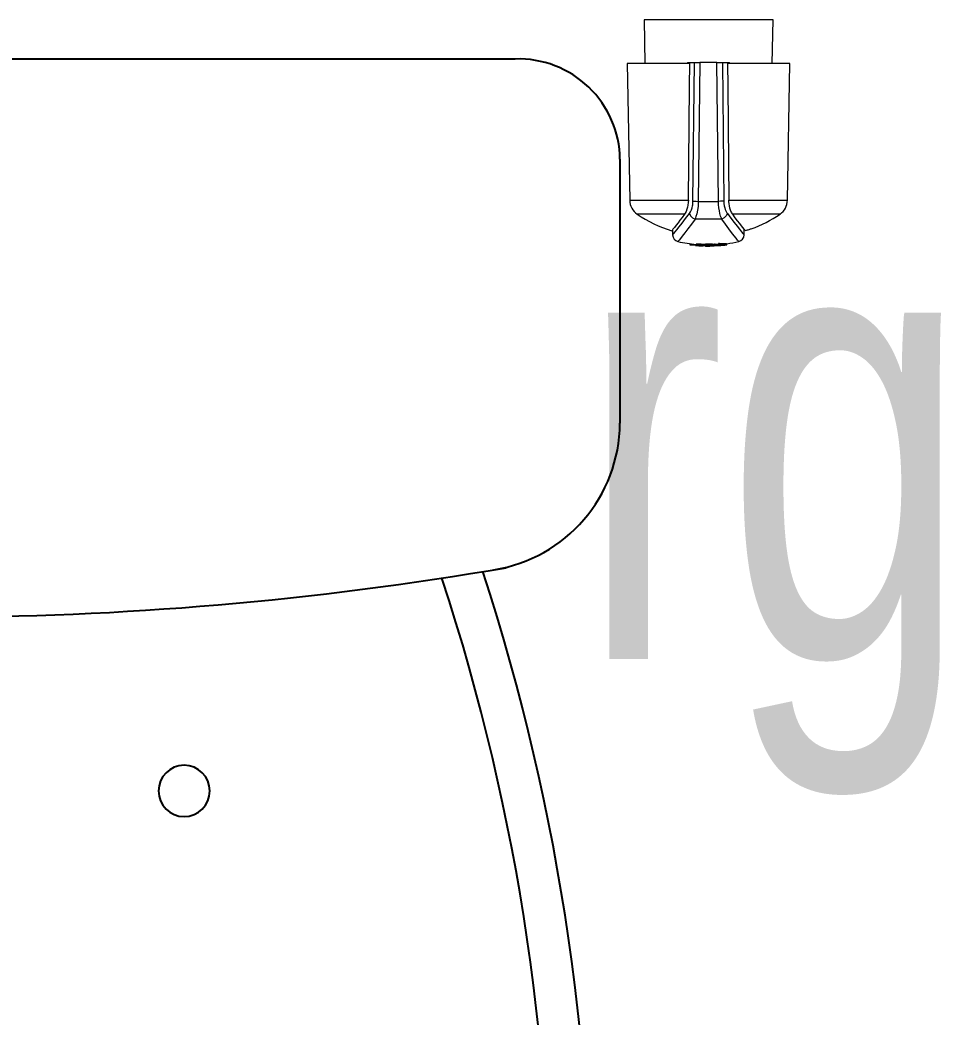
# Model space of a CAD drawing. Header units: millimetres. Extents: x 1573 to 2177, y 1587 to 1932.
# Drawn here: x 1896.8357 to 1897.2372, y 1905.5016 to 1905.9363 of the extents above; entities that cross this region are included whole.
import ezdxf

# ---------------------------------------------------------------- set-up
doc = ezdxf.new("R2010")
doc.units = ezdxf.units.MM
doc.header["$LTSCALE"] = 0.03
doc.layers.add('-HIDRO', color=8, linetype='Continuous')
doc.layers.add('Prumadas_T', color=2, linetype='Continuous')
doc.layers.add('TigreCad', color=2, linetype='Continuous', lineweight=13)
doc.styles.add('CELIO_COTA', font='technic_.ttf', dxfattribs={"width": 0.85})

# ---------------------------------------------------------------- blocks, each defined once
blk = doc.blocks.new('27952097s')
at = {"layer": 'TigreCad', "linetype": 'Continuous'}
for p, q in [((0.8579660286795843, 104.3673924984159), (0.9364496090438479, 104.3656726421796)), ((0.9364496090438479, 104.3656726421796), (1.059722121535742, 104.362426716325)), ((1.059722121535742, 104.362426716325), (1.21213529673696, 104.3577031675068)), ((1.21213529673696, 104.3577031675068), (1.366728571392741, 104.3520833555795)), ((1.366728571392741, 104.3520833555795), (1.559473586503373, 104.3434598510703)), ((-8.776087247651958, 103.0713960426601), (-8.691911185378558, 102.969754961423)), ((-8.691911185378558, 102.969754961423), (-8.438559405431079, 102.6622882683478)), ((-8.438559405431079, 102.6622882683478), (-8.009467386118558, 102.1356973567617)), ((-8.009467386118558, 102.1356973567617), (-7.412895282041063, 101.3909996064103)), ((-5.309971348169711, 104.007046281904), (-5.309971348169711, 103.7023894947924)), ((-5.281315152005845, 104.0150884265586), (-5.29943420080599, 104.0022016164494)), ((-5.29943420080599, 104.0022016164494), (-5.164461821241275, 103.988321649922)), ((-5.144259566295659, 103.6822114631741), (-5.289018170078634, 103.7023894947924)), ((-5.164461821241275, 103.988321649922), (-4.885142634457225, 103.974562800031)), ((-4.84098350883869, 103.6679439234103), (-5.144259566295659, 103.6822114631741)), ((-4.884658167911766, 104.0579879391589), (-4.889623950002715, 104.0565587628498)), ((-4.889623950002715, 104.0565587628498), (-4.802056621911106, 104.0374707809588)), ((-4.885142634457225, 103.974562800031), (-4.453918962344687, 103.9606828335036)), ((-4.407603960598863, 103.6544030834648), (-4.84098350883869, 103.6679439234103)), ((-4.741813206983352, 104.08187213985), (-4.830373691493151, 104.07361198525)), ((-4.802056621911106, 104.0374707809588), (-4.57278282927291, 104.0178014392131)), ((-4.456971101581075, 104.0962607962501), (-4.741813206983352, 104.08187213985)), ((-4.57278282927291, 104.0178014392131), (-4.195286497051711, 103.9971873877039)), ((-4.045780121123244, 104.1077184300502), (-4.456971101581075, 104.0962607962501)), ((-4.453918962344687, 103.9606828335036), (-3.879777659321917, 103.9474326734853)), ((-3.831694354685169, 103.6413224867374), (-4.407603960598863, 103.6544030834648)), ((-4.195286497051711, 103.9971873877039), (-3.640112059283638, 103.975362169831)), ((-3.583041900228636, 104.1153003314867), (-4.045780121123244, 104.1077184300502)), ((-3.879777659321917, 103.9474326734853), (-3.161556005679813, 103.9352241165398)), ((-3.161556005679813, 103.6299617462464), (-3.831694354685169, 103.6413224867374)), ((-3.640112059283638, 103.975362169831), (-2.922374872186992, 103.9540940884854)), ((-3.595274680501461, 104.1829803078872), (-3.595274680501461, 103.974029886831)), ((-3.586215156101389, 104.1881398765963), (-3.562016052155741, 104.1947286216146)), ((-3.523258728519068, 104.1727822871053), (-3.582218307101357, 104.1829803078872)), ((-3.562016052155741, 104.1947286216146), (-3.525075478064537, 104.2018502798328)), ((-3.525075478064537, 104.2018502798328), (-3.443176408554791, 104.2139861667965)), ((-3.409312197027248, 104.1736301035598), (-3.523258728519068, 104.1727822871053)), ((-3.443176408554791, 104.2139861667965), (-3.42227167711826, 104.2166991794511)), ((-3.42227167711826, 104.2166991794511), (-3.400349565936267, 104.2194121921057)), ((-3.290521000080844, 104.1772151559962), (-3.409312197027248, 104.1736301035598)), ((-3.409312197027248, 103.96853119154), (-3.409312197027248, 104.1736301035598)), ((-3.400349565936267, 104.2194121921057), (-3.356263110299551, 104.2245717608148)), ((-3.356263110299551, 104.2245717608148), (-3.328236720644782, 104.227696570033)), ((-3.328236720644782, 104.227696570033), (-3.299241397899095, 104.2307729325967)), ((-3.299241397899095, 104.2307729325967), (-3.246216534498672, 104.2361505112513)), ((-3.224245976662132, 104.1800492852872), (-3.290521000080844, 104.1772151559962)), ((-3.246216534498672, 104.2361505112513), (-3.181443357370881, 104.2423032363786)), ((-3.153828764279751, 104.1833678811236), (-3.224245976662132, 104.1800492852872)), ((-3.181443357370881, 104.2423032363786), (-3.107804442461202, 104.2487466414332)), ((-2.922374872186992, 103.9540940884854), (-3.161556005679813, 103.9352241165398)), ((-3.161556005679813, 103.6299617462464), (-3.161556005679813, 103.9352241165398)), ((-3.161556005679813, 103.6299617462464), (-3.033971740933339, 103.6402808836647)), ((-3.09419093253382, 104.1862746803963), (-3.153828764279751, 104.1833678811236)), ((-3.153828764279751, 103.9609492901036), (-3.153828764279751, 104.1833678811236)), ((-3.107804442461202, 104.2487466414332), (-3.008803703896774, 104.2567887860878)), ((-3.060399390988096, 104.1879945366327), (-3.09419093253382, 104.1862746803963)), ((-3.025929596278729, 104.1898355095054), (-3.060399390988096, 104.1879945366327)), ((-3.033971740933339, 103.6402808836647), (-2.922374872186992, 103.6489770581557)), ((-2.966170647896433, 104.1931056586873), (-3.025929596278729, 104.1898355095054)), ((-3.025929596278729, 103.957170451049), (-3.025929596278729, 104.1898355095054)), ((-3.008803703896774, 104.2567887860878), (-2.897376398441338, 104.2653396206151)), ((-2.905999902950498, 104.1963758078691), (-2.966170647896433, 104.1931056586873)), ((-2.922374872186992, 103.6489770581557), (-2.922374872186992, 103.9540940884854)), ((-2.922374872186992, 103.8922761572849), (-2.910238985223259, 103.8929544104485)), ((-2.910238985223259, 103.8929544104485), (-2.849826007004594, 103.8961761129758)), ((-2.849826007004594, 104.1993552771237), (-2.905999902950498, 104.1963758078691)), ((-2.897376398441338, 104.2653396206151), (-2.782315593894964, 104.2737693385061)), ((-2.762040668967529, 104.2037154760328), (-2.849826007004594, 104.1993552771237)), ((-2.849826007004594, 103.8961761129758), (-2.849826007004594, 104.1993552771237)), ((-2.849826007004594, 103.8961761129758), (-2.79389434433142, 103.8990586889213)), ((-2.79389434433142, 103.8990586889213), (-2.738737828130979, 103.9016263616122)), ((-2.782315593894964, 104.2737693385061), (-2.601221999202608, 104.2863412453607)), ((-2.707489735948911, 104.2060893621056), (-2.762040668967529, 104.2037154760328)), ((-2.738737828130979, 103.9016263616122), (-2.654222639275758, 103.9050176274304)), ((-2.654222639275758, 104.2081241215965), (-2.707489735948911, 104.2060893621056)), ((-2.575399932329674, 104.2103284443783), (-2.654222639275758, 104.2081241215965)), ((-2.654222639275758, 103.9050176274304), (-2.654222639275758, 104.2081241215965)), ((-2.654222639275758, 103.9050176274304), (-2.611395796657234, 103.9063741337577)), ((-2.611395796657234, 103.9063741337577), (-2.570409926911452, 103.9073672901759)), ((-2.601221999202608, 104.2863412453607), (-2.544999656602158, 104.2900716377608)), ((-2.536133918820269, 104.211006697542), (-2.575399932329674, 104.2103284443783)), ((-2.570409926911452, 103.9073672901759), (-2.498878441474517, 103.9082151066305)), ((-2.544999656602158, 104.2900716377608), (-2.488777314001709, 104.293729360179)), ((-2.498878441474517, 104.2112973774692), (-2.536133918820269, 104.211006697542)), ((-2.434032594364908, 104.2106433476329), (-2.498878441474517, 104.2112973774692)), ((-2.498878441474517, 103.9082151066305), (-2.498878441474517, 104.2112973774692)), ((-2.498878441474517, 103.9082151066305), (-2.452926789637786, 103.9079486500304)), ((-2.488777314001709, 104.293729360179), (-2.381080400946303, 104.3004876684881)), ((-2.452926789637786, 103.9079486500304), (-2.412352716455644, 103.9069070469577)), ((-2.395565950655509, 104.2093352879601), (-2.434032594364908, 104.2106433476329)), ((-2.412352716455644, 103.9069070469577), (-2.361144602600689, 103.9043635975941)), ((-2.361144602600689, 104.2074700917601), (-2.395565950655509, 104.2093352879601)), ((-2.381080400946303, 104.3004876684881), (-2.099823347980418, 104.3167899677428)), ((-2.361144602600689, 103.9043635975941), (-2.361144602600689, 104.2074700917601)), ((-2.29920555476383, 104.2030856695237), (-2.361144602600689, 104.2074700917601)), ((-2.361144602600689, 103.9043635975941), (-2.328830684018612, 103.9021592748122)), ((-2.328830684018612, 103.9021592748122), (-2.297195018600178, 103.8997853887395)), ((-2.268199695854491, 104.2005664434873), (-2.29920555476383, 104.2030856695237)), ((-2.297195018600178, 103.8997853887395), (-2.237896313436067, 103.8946500433576)), ((-2.237896313436067, 104.1978292075055), (-2.268199695854491, 104.2005664434873)), ((-2.237896313436067, 103.8946500433576), (-2.237896313436067, 104.1978292075055)), ((-2.184314313508366, 104.1934690085964), (-2.237896313436067, 104.1978292075055)), ((-2.237896313436067, 103.8946500433576), (-2.207520261035825, 103.8919854773576)), ((-2.207520261035825, 103.8919854773576), (-2.174092069399194, 103.889538921303)), ((-2.148609129108081, 104.1911920158327), (-2.184314313508366, 104.1934690085964)), ((-2.174092069399194, 103.889538921303), (-2.109367338925949, 103.8859538688666)), ((-2.109367338925949, 104.1892299263236), (-2.148609129108081, 104.1911920158327)), ((-2.041299789289042, 104.1867107002872), (-2.109367338925949, 104.1892299263236)), ((-2.109367338925949, 103.8859538688666), (-2.109367338925949, 104.1892299263236)), ((-2.109367338925949, 103.8859538688666), (-2.072983901362022, 103.884476245903)), ((-2.099823347980418, 104.3167899677428), (-1.839519473105611, 104.3300885744156)), ((-2.072983901362022, 103.884476245903), (-2.034347694361713, 103.8832166328848)), ((-2.000774162761445, 104.1856448738872), (-2.041299789289042, 104.1867107002872)), ((-2.034347694361713, 103.8832166328848), (-1.957995766797467, 103.8815209999757)), ((-1.957995766797467, 104.1848212807599), (-2.000774162761445, 104.1856448738872)), ((-1.957995766797467, 103.8815209999757), (-1.957995766797467, 104.1848212807599)), ((-1.803620502087142, 104.1840461342872), (-1.957995766797467, 104.1848212807599)), ((-1.957995766797467, 103.8815209999757), (-1.8632341105058, 103.8806731835211)), ((-1.8632341105058, 103.8806731835211), (-1.760575649523162, 103.8810607567575)), ((-1.839519473105611, 104.3300885744156), (-1.579118704921711, 104.3417157715066)), ((-1.696577618868105, 104.1852573006508), (-1.803620502087142, 104.1840461342872)), ((-1.760575649523162, 103.8810607567575), (-1.584641623539937, 103.8845731392121)), ((-1.584641623539937, 104.187849196669), (-1.696577618868105, 104.1852573006508)), ((-1.527959037721303, 104.1893025963054), (-1.584641623539937, 104.187849196669)), ((-1.584641623539937, 103.8845731392121), (-1.584641623539937, 104.187849196669)), ((-1.584641623539937, 103.8845731392121), (-1.528201270994032, 103.8860507621757)), ((-1.528201270994032, 103.8860507621757), (-1.471882035084491, 103.8872619285394)), ((-1.471639801811762, 104.1905137626691), (-1.527959037721303, 104.1893025963054)), ((-1.471882035084491, 103.8872619285394), (-1.4161441590295, 103.8881097449939)), ((-1.4161441590295, 104.1913373557963), (-1.471639801811762, 104.1905137626691)), ((-1.4161441590295, 103.8881097449939), (-1.4161441590295, 104.1913373557963)), ((-1.296941165519456, 104.19041686936), (-1.4161441590295, 104.1913373557963)), ((-1.4161441590295, 103.8881097449939), (-1.33138673690155, 103.8877706184121)), ((-1.33138673690155, 103.8877706184121), (-1.252806263228194, 103.8860265388485)), ((-1.220661907937028, 104.1881640999236), (-1.296941165519456, 104.19041686936)), ((-1.252806263228194, 103.8860265388485), (-1.1522552317183, 103.8812060967211)), ((-1.1522552317183, 104.1845063775054), (-1.220661907937028, 104.1881640999236)), ((-1.1522552317183, 103.8812060967211), (-1.1522552317183, 104.1845063775054)), ((-1.102548964154266, 104.1804126351963), (-1.1522552317183, 104.1845063775054)), ((-1.1522552317183, 103.8812060967211), (-1.115023977699821, 103.8782266274666)), ((-1.115023977699821, 103.8782266274666), (-1.080118163099542, 103.8749080316302)), ((-1.068321402717629, 104.1770455927053), (-1.102548964154266, 104.1804126351963)), ((-1.080118163099542, 103.8749080316302), (-1.035619910899186, 103.8700149195211)), ((-1.035619910899186, 104.1734120936144), (-1.068321402717629, 104.1770455927053)), ((-1.035619910899186, 103.8700149195211), (-1.035619910899186, 104.1734120936144)), ((-0.9379030086802231, 104.1630687328689), (-1.035619910899186, 104.1734120936144)), ((-1.035619910899186, 103.8700149195211), (-0.9684970710259222, 103.8626268047028)), ((-0.9684970710259222, 103.8626268047028), (-0.8943494662435114, 103.8556504864482)), ((-0.8606790413341514, 104.1563588712143), (-0.9379030086802231, 104.1630687328689)), ((-0.8943494662435114, 103.8556504864482), (-0.7768178823152994, 103.8465909620481)), ((-0.7768178823152994, 104.1501576994324), (-0.8606790413341514, 104.1563588712143)), ((-0.7768178823152994, 103.8465909620481), (-0.7768178823152994, 104.1501576994324)), ((-0.7126745116966049, 104.1462092970869), (-0.7768178823152994, 104.1501576994324)), ((-0.7768178823152994, 103.8465909620481), (-0.7428325541513914, 103.8443866392663)), ((-0.7428325541513914, 103.8443866392663), (-0.7076602829511103, 103.8423034331208)), ((-0.676509084078134, 104.1442714309051), (-0.7126745116966049, 104.1462092970869)), ((-0.7076602829511103, 103.8423034331208), (-0.6392051600778359, 103.8388879439754)), ((-0.6392051600778359, 104.1425273513414), (-0.676509084078134, 104.1442714309051)), ((-0.6392051600778359, 103.8388879439754), (-0.6392051600778359, 104.1425273513414)), ((-0.4963601991494215, 104.1378280258505), (-0.6392051600778359, 104.1425273513414)), ((-0.6392051600778359, 103.8388879439754), (-0.5652513419136085, 103.8360295913571)), ((-0.5652513419136085, 103.8360295913571), (-0.4878093646220805, 103.8339463852117)), ((-0.4164474424760556, 104.1364715195232), (-0.4963601991494215, 104.1378280258505)), ((-0.4878093646220805, 103.8339463852117), (-0.3346937129299477, 103.832202305648)), ((-0.3346937129299477, 104.1359143829959), (-0.4164474424760556, 104.1364715195232)), ((-0.2526735267838376, 104.1360839462868), (-0.3346937129299477, 104.1359143829959)), ((-0.3346937129299477, 103.832202305648), (-0.3346937129299477, 104.1359143829959)), ((-0.3346937129299477, 103.832202305648), (-0.2904619173295941, 103.8322265289753)), ((-0.2904619173295941, 103.8322265289753), (-0.2460847817656031, 103.8324203155935)), ((-0.2082963912198466, 104.1364472961959), (-0.2526735267838376, 104.1360839462868)), ((-0.2460847817656031, 103.8324203155935), (-0.1639677023104014, 103.8332923553753)), ((-0.1639677023104014, 104.1369802093959), (-0.2082963912198466, 104.1364472961959)), ((0.06123657134594396, 104.1419702148141), (-0.1639677023104014, 104.1369802093959)), ((-0.1639677023104014, 103.8332923553753), (-0.1639677023104014, 104.1369802093959)), ((-0.1639677023104014, 103.8332923553753), (-0.0055713652727718, 103.8365140579026)), ((-0.0055713652727718, 103.8365140579026), (0.1490461327102821, 103.8409469267935)), ((0.2142311064017122, 104.1467664336142), (0.06123657134594396, 104.1419702148141)), ((0.1490461327102821, 103.8409469267935), (0.3617027228392544, 103.8489890714482)), ((0.3617027228392544, 104.1525558088324), (0.2142311064017122, 104.1467664336142)), ((0.5863014133137767, 104.1633109661416), (0.3617027228392544, 104.1525558088324)), ((0.3617027228392544, 103.8489890714482), (0.3617027228392544, 104.1525558088324)), ((0.3617027228392544, 103.8489890714482), (0.4848056720402383, 103.8546088833755)), ((0.4848056720402383, 103.8546088833755), (0.6029428391502734, 103.8607373851755)), ((0.7000299348601402, 104.1697301478689), (0.5863014133137767, 104.1633109661416)), ((0.6029428391502734, 103.8607373851755), (0.8083808777519152, 103.873115505412)), ((0.8083808777519152, 104.176488456178), (0.7000299348601402, 104.1697301478689)), ((0.877635370425196, 104.1811393350144), (0.8083808777519152, 104.176488456178)), ((0.8083808777519152, 103.873115505412), (0.8083808777519152, 104.176488456178)), ((0.8083808777519152, 103.873115505412), (0.8442556254431111, 103.875513614812)), ((0.8442556254431111, 103.875513614812), (0.879476343297938, 103.8779359475393)), ((0.9122505050981999, 104.183585891069), (0.877635370425196, 104.1811393350144)), ((0.879476343297938, 103.8779359475393), (0.946211609934835, 103.8827321663393)), ((0.946211609934835, 104.1860324471236), (0.9122505050981999, 104.183585891069)), ((1.012317070062636, 104.1909982292145), (0.946211609934835, 104.1860324471236)), ((0.946211609934835, 103.8827321663393), (0.946211609934835, 104.1860324471236)), ((0.946211609934835, 103.8827321663393), (0.980511841353291, 103.8852998390303)), ((0.980511841353291, 103.8852998390303), (1.014109596280832, 103.8878917350485)), ((1.045260795153808, 104.1935901252327), (1.012317070062636, 104.1909982292145)), ((1.014109596280832, 103.8878917350485), (1.077526267081339, 103.8929786337758)), ((1.077526267081339, 104.1961820212509), (1.045260795153808, 104.1935901252327)), ((1.20060499295505, 104.2067676152692), (1.077526267081339, 104.1961820212509)), ((1.077526267081339, 103.8929786337758), (1.077526267081339, 104.1961820212509)), ((1.077526267081339, 103.8929786337758), (1.143147260663682, 103.8985257757213)), ((1.143147260663682, 103.8985257757213), (1.20566766835509, 103.9041213643213)), ((1.260581951282802, 104.2123147572147), (1.20060499295505, 104.2067676152692)), ((1.20566766835509, 103.9041213643213), (1.318136576883262, 103.9147554049941)), ((1.318136576883262, 104.2177892291784), (1.260581951282802, 104.2123147572147)), ((1.371476343538234, 104.2233848177784), (1.318136576883262, 104.2177892291784)), ((1.318136576883262, 103.9147554049941), (1.318136576883262, 104.2177892291784)), ((1.318136576883262, 103.9147554049941), (1.348536852610778, 103.9178559908851)), ((1.348536852610778, 103.9178559908851), (1.377144602120097, 103.9210292467578)), ((1.398751810047543, 104.2265580736512), (1.371476343538234, 104.2233848177784)), ((1.377144602120097, 103.9210292467578), (1.424404313629566, 103.9268186219761)), ((1.424404313629566, 104.2297797761785), (1.398751810047543, 104.2265580736512)), ((1.470331742139024, 104.2345033249967), (1.424404313629566, 104.2297797761785)), ((1.424404313629566, 103.9268186219761), (1.424404313629566, 104.2297797761785)), ((1.424404313629566, 103.9268186219761), (1.472172715011766, 103.9317359574125)), ((1.537745261939563, 104.2377734741785), (1.470331742139024, 104.2345033249967)), ((1.472172715011766, 103.9317359574125), (1.537188125412285, 103.9348849899579)), ((1.537188125412285, 103.9348849899579), (1.5958570240673, 103.9351998932125)), ((1.592271971630908, 104.2381126007604), (1.537745261939563, 104.2377734741785)), ((1.559473586503373, 104.3434598510703), (1.589534735649067, 104.3418611114703)), ((1.588250899303603, 104.2835555627244), (1.58822667597633, 104.2826835229425)), ((1.58822667597633, 104.2826835229425), (1.593095564758187, 104.2808425500698)), ((1.596196150649121, 104.2884486748335), (1.588299345958148, 104.2846940591062)), ((1.589534735649067, 104.3418611114703), (1.618069815176568, 104.340238148543)), ((1.654429029413222, 104.2366349777967), (1.592271971630908, 104.2381126007604)), ((1.593095564758187, 104.2808425500698), (1.598352026776411, 104.2800189569425)), ((1.5958570240673, 103.9351998932125), (1.654429029413222, 103.9337464935761)), ((1.623302053867519, 104.2949163032154), (1.596196150649121, 104.2884486748335)), ((1.598352026776411, 104.2800189569425), (1.599829649740059, 104.2798736169789)), ((1.599829649740059, 104.2798736169789), (1.618941854958393, 104.2780568674334)), ((1.618069815176568, 104.340238148543), (1.665789769904222, 104.3372829026157)), ((1.618941854958393, 104.2780568674334), (1.640524839558566, 104.2762885645425)), ((1.679645513104333, 104.3006087851245), (1.623302053867519, 104.2949163032154)), ((1.623302053867519, 104.2776935175243), (1.623302053867519, 104.2949163032154)), ((1.640524839558566, 104.2762885645425), (1.68277032232254, 104.2734302119243)), ((1.654429029413222, 103.9337464935761), (1.654429029413222, 104.2366349777967)), ((1.666298459776954, 104.2360536179422), (1.654429029413222, 104.2366349777967)), ((1.654429029413222, 103.9337464935761), (1.682019399177079, 103.9321962006306)), ((1.665789769904222, 104.3372829026157), (1.687300084522576, 104.335805279652)), ((1.697546551959022, 104.2339704117967), (1.666298459776954, 104.2360536179422)), ((1.729739353904733, 104.3058652471427), (1.679645513104333, 104.3006087851245)), ((1.682019399177079, 103.9321962006306), (1.762271282432266, 103.9254378923215)), ((1.68277032232254, 104.2734302119243), (1.70491044344999, 104.2723159388697)), ((1.687300084522576, 104.335805279652), (1.707090542904552, 104.3343518800157)), ((1.748972675759433, 104.2296102128876), (1.697546551959022, 104.2339704117967)), ((1.70491044344999, 104.2723159388697), (1.726905224613802, 104.2716376857061)), ((1.707090542904552, 104.3343518800157), (1.739937374686633, 104.3315661973793)), ((1.726905224613802, 104.2716376857061), (1.762586185686814, 104.2712016658152)), ((1.768835804123228, 104.3108310292337), (1.729739353904733, 104.3058652471427)), ((1.739937374686633, 104.3315661973793), (1.767140171214123, 104.3286836214338)), ((1.829587908923713, 104.2216165148875), (1.748972675759433, 104.2296102128876)), ((1.762271282432266, 103.9254378923215), (1.943534440415533, 103.9057685505759)), ((1.762586185686814, 104.2712016658152), (1.800180789614387, 104.2714438990879)), ((1.767140171214123, 104.3286836214338), (1.786373493068822, 104.3259221621247)), ((1.79456097768707, 104.3155061313973), (1.768835804123228, 104.3108310292337)), ((1.768835804123228, 104.2712258891424), (1.768835804123228, 104.3108310292337)), ((1.786373493068822, 104.3259221621247), (1.802724238978044, 104.3211259433247)), ((1.787342426159739, 104.337307125943), (1.796692630487087, 104.3372829026157)), ((1.806163951450799, 104.3345698899611), (1.787875339359744, 104.3368468827248)), ((1.802070209141675, 104.3182918140337), (1.79456097768707, 104.3155061313973)), ((1.796692630487087, 104.3372829026157), (1.812437793214485, 104.3367015427611)), ((1.800180789614387, 104.2714438990879), (1.83288228143283, 104.2720252589424)), ((1.802457782378042, 104.3199632236156), (1.802070209141675, 104.3182918140337)), ((1.803329822159867, 104.2714923457424), (1.803329822159867, 104.3199632236156)), ((1.837751170214688, 104.3320264405975), (1.806163951450799, 104.3345698899611)), ((1.943534440415533, 104.2088750447419), (1.829587908923713, 104.2216165148875)), ((1.83288228143283, 104.2720252589424), (1.86347634377853, 104.2727277354334)), ((1.837751170214688, 104.2721221522515), (1.837751170214688, 104.3320264405975)), ((1.869289942324031, 104.329676777852), (1.837751170214688, 104.3320264405975)), ((1.86347634377853, 104.2727277354334), (1.909016199051621, 104.2743264750334)), ((1.888959284069642, 104.3282718248702), (1.869289942324031, 104.329676777852)), ((1.910663385306179, 104.3267699785793), (1.888959284069642, 104.3282718248702)), ((1.909016199051621, 104.2743264750334), (1.93081719359725, 104.2751742914879)), ((1.955985230633814, 104.3236693926883), (1.910663385306179, 104.3267699785793)), ((1.910663385306179, 104.2743749216879), (1.910663385306179, 104.3267699785793)), ((1.93081719359725, 104.2751742914879), (1.954507607670166, 104.2758283213243)), ((1.999369209779616, 104.2018260565055), (1.943534440415533, 104.2088750447419)), ((1.943534440415533, 103.9057685505759), (1.943534440415533, 104.2088750447419)), ((1.943534440415533, 103.9057685505759), (1.999369209779616, 103.8986711156849)), ((1.954507607670166, 104.2758283213243), (2.006563537979673, 104.2765307978152)), ((1.981371277615835, 104.3219737597792), (1.955985230633814, 104.3236693926883)), ((2.008162277579686, 104.3202296802156), (1.981371277615835, 104.3219737597792)), ((1.999369209779616, 103.8986711156849), (1.999369209779616, 104.2018260565055)), ((2.058110778416449, 104.1945348349964), (1.999369209779616, 104.2018260565055)), ((1.999369209779616, 103.8986711156849), (2.041953819125411, 103.8932935370303)), ((2.006563537979673, 104.2765307978152), (2.064554183471046, 104.2765792444698)), ((2.008162277579686, 104.2765550211425), (2.008162277579686, 104.3202296802156)), ((2.123731771998791, 104.3127688954155), (2.008162277579686, 104.3202296802156)), ((2.041953819125411, 103.8932935370303), (2.086548964634858, 103.887940181703)), ((2.103577963707721, 104.1892057029963), (2.058110778416449, 104.1945348349964)), ((2.064554183471046, 104.2765792444698), (2.126420561326086, 104.2760221079425)), ((2.086548964634858, 103.887940181703), (2.151951948271744, 103.8806731835211)), ((2.151951948271744, 104.1839734643054), (2.103577963707721, 104.1892057029963)), ((2.188868299035676, 104.3086267064518), (2.123731771998791, 104.3127688954155)), ((2.126420561326086, 104.2760221079425), (2.255312885745298, 104.2732848719606)), ((2.151951948271744, 103.8806731835211), (2.151951948271744, 104.1839734643054)), ((2.221690907490483, 104.1770940393599), (2.151951948271744, 104.1839734643054)), ((2.151951948271744, 103.8806731835211), (2.186688199581113, 103.8771608010666)), ((2.186688199581113, 103.8771608010666), (2.222320713999579, 103.8736726419393)), ((2.256572498763489, 104.3043634008518), (2.188868299035676, 104.3086267064518)), ((2.258122791708956, 104.1736785502144), (2.221690907490483, 104.1770940393599)), ((2.222320713999579, 103.8736726419393), (2.295257152418344, 103.8669627802847)), ((2.255312885745298, 104.2732848719606), (2.325342524891312, 104.271007879197)), ((2.256572498763489, 104.2732364253061), (2.256572498763489, 104.3043634008518)), ((2.32507606829131, 104.3000516485972), (2.256572498763489, 104.3043634008518)), ((2.295257152418344, 104.170359954378), (2.258122791708956, 104.1736785502144)), ((2.466734086183351, 104.156867561087), (2.295257152418344, 104.170359954378)), ((2.295257152418344, 103.8669627802847), (2.295257152418344, 104.170359954378)), ((2.295257152418344, 103.8669627802847), (2.539767417911207, 103.8484803815754)), ((2.360442126109774, 104.2978473258154), (2.32507606829131, 104.3000516485972)), ((2.325342524891312, 104.271007879197), (2.398085176691893, 104.2681737499061)), ((2.396123087182787, 104.2956187797063), (2.360442126109774, 104.2978473258154)), ((2.396123087182787, 104.2682464198879), (2.396123087182787, 104.2956187797063)), ((2.598678549838951, 104.2831922128153), (2.396123087182787, 104.2956187797063)), ((2.398085176691893, 104.2681737499061), (2.548100242493092, 104.2609067517242)), ((2.720473439367197, 104.142042884796), (2.466734086183351, 104.156867561087)), ((2.539767417911207, 103.8484803815754), (2.784810596604075, 103.8355209014844)), ((2.548100242493092, 104.2609067517242), (2.587584265947953, 104.2587024289423)), ((2.587584265947953, 104.2587024289423), (2.627310522675543, 104.2563769895241)), ((2.708991582239832, 104.2765550211425), (2.598678549838951, 104.2831922128153)), ((2.627310522675543, 104.2563769895241), (2.705697209730715, 104.2514354307605)), ((2.705697209730715, 104.2514354307605), (2.839022403040872, 104.241988333124)), ((2.814774852440678, 104.2702327327243), (2.708991582239832, 104.2765550211425)), ((3.048118164060725, 104.1306579209777), (2.720473439367197, 104.142042884796)), ((2.784810596604075, 103.8355209014844), (3.048118164060725, 103.8269458436298)), ((2.94524169313263, 104.2624570446696), (2.814774852440678, 104.2702327327243)), ((2.839022403040872, 104.241988333124), (2.96987681696919, 104.2314511857603)), ((3.016506721969563, 104.2581695157423), (2.94524169313263, 104.2624570446696)), ((2.96987681696919, 104.2314511857603), (3.194257497498256, 104.2102557743965)), ((3.084138251715558, 104.2540757734332), (3.016506721969563, 104.2581695157423)), ((3.119092512970383, 104.1292529679959), (3.048118164060725, 104.1306579209777)), ((3.048118164060725, 103.8269458436298), (3.048118164060725, 104.1306579209777)), ((3.048118164060725, 103.8269458436298), (3.085955001261027, 103.8261464738298)), ((3.208597707243825, 104.2463000853786), (3.084138251715558, 104.2540757734332)), ((3.084138251715558, 104.2206475817966), (3.084138251715558, 104.2540757734332)), ((3.085955001261027, 103.8261464738298), (3.122919798679504, 103.8254439973389)), ((3.155282163916127, 104.1286716081413), (3.119092512970383, 104.1292529679959)), ((3.122919798679504, 103.8254439973389), (3.190599775080045, 103.8244508409207)), ((3.190599775080045, 104.1281871415958), (3.155282163916127, 104.1286716081413)), ((3.190599775080045, 103.8244508409207), (3.190599775080045, 104.1281871415958)), ((3.258328198135132, 104.1275573350867), (3.190599775080045, 104.1281871415958)), ((3.190599775080045, 103.8244508409207), (3.226789426025789, 103.8240632676843)), ((3.194257497498256, 104.2102557743965), (3.275914333735273, 104.2013658132873)), ((3.276301906971639, 104.2418914398149), (3.208597707243825, 104.2463000853786)), ((3.226789426025789, 103.8240632676843), (3.26196169722607, 103.8237968110843)), ((3.292604206226315, 104.1273635484686), (3.258328198135132, 104.1275573350867)), ((3.26196169722607, 103.8237968110843), (3.325887057899308, 103.8235545778116)), ((3.275914333735273, 104.2013658132873), (3.358443209754114, 104.1916038123964)), ((3.340033481026694, 104.2375796875604), (3.276301906971639, 104.2418914398149)), ((3.325887057899308, 104.1272908784867), (3.292604206226315, 104.1273635484686)), ((3.442352815427512, 104.1274604417777), (3.325887057899308, 104.1272908784867)), ((3.325887057899308, 103.8235545778116), (3.325887057899308, 104.1272908784867)), ((3.325887057899308, 103.8235545778116), (3.402238985463555, 103.8236030244661)), ((3.458994241264008, 104.2289561830512), (3.340033481026694, 104.2375796875604)), ((3.340033481026694, 104.1937839118509), (3.340033481026694, 104.2375796875604)), ((3.358443209754114, 104.1916038123964), (3.438477083063844, 104.1815995782326)), ((3.402238985463555, 103.8236030244661), (3.474327607427767, 103.8239663743752)), ((3.438477083063844, 104.1815995782326), (3.563929695010302, 104.1616880032143)), ((3.509499878628048, 104.1283567048868), (3.442352815427512, 104.1274604417777)), ((3.519625229428129, 104.2241841875784), (3.458994241264008, 104.2289561830512)), ((3.474327607427767, 103.8239663743752), (3.564317268246668, 103.8268247269934)), ((3.564317268246668, 104.1305368043413), (3.509499878628048, 104.1283567048868)), ((3.576719611810404, 104.2193637454511), (3.519625229428129, 104.2241841875784)), ((3.563929695010302, 104.1616880032143), (3.606829207610645, 104.1520471189597)), ((3.585294669665018, 104.1320386506322), (3.564317268246668, 104.1305368043413)), ((3.564317268246668, 103.8268247269934), (3.564317268246668, 104.1305368043413)), ((3.564317268246668, 103.8268247269934), (3.615065138883438, 103.8348910949753)), ((3.576719611810404, 104.1588054272688), (3.576719611810404, 104.2193637454511)), ((3.592731231137805, 104.217934569142), (3.576719611810404, 104.2193637454511)), ((3.616518538519813, 104.1417279815414), (3.585294669665018, 104.1320386506322)), ((3.677852003174849, 104.2098439778329), (3.592731231137805, 104.217934569142)), ((3.615065138883438, 103.8348910949753), (3.613902419174337, 103.8386699340299)), ((3.616130965283446, 104.142139778105), (3.616518538519813, 104.1417279815414)), ((3.616542761847086, 103.8386699340299), (3.616542761847086, 104.142139778105)), ((3.737296048302596, 104.2034974660874), (3.677852003174849, 104.2098439778329)), ((3.788649502121189, 104.1972962943055), (3.737296048302596, 104.2034974660874)), ((3.788649502121189, 103.8968059194849), (3.788649502121189, 104.1972962943055)), ((3.826704349266947, 104.1918218223418), (3.788649502121189, 104.1972962943055)), ((3.84571966117619, 104.1881398765963), (3.826704349266947, 104.1918218223418)), ((3.85003141343077, 104.1859355538145), (3.84571966117619, 104.1881398765963)), ((4.830276798184059, 104.0404502502133), (3.851242579794416, 104.0689853297408)), ((3.851387919758054, 103.8907985343212), (3.851387919758054, 104.1859355538145)), ((5.223954313023569, 104.0223069780859), (4.830276798184059, 104.0404502502133)), ((5.470208658080082, 104.004212152613), (5.223954313023569, 104.0223069780859)), ((5.470208658080082, 103.7005242985924), (5.470208658080082, 104.004212152613)), ((6.885601893964122, 100.5700225984765), (7.635701446297389, 101.5249546062296)), ((7.635701446297389, 101.5249546062296), (8.168663092956194, 102.1885768801985)), ((8.168663092956194, 102.1885768801985), (8.562510171086615, 102.6714931327115)), ((8.562510171086615, 102.6714931327115), (8.808934079434039, 102.9705301078957)), ((8.808934079434039, 102.9705301078957), (8.892480335198343, 103.0713960426601)), ((-12.37749042995347, 99.37898581979425), (-12.38688908093536, 99.38441184510339)), ((-12.34929447700779, 99.36270774386685), (-12.37749042995347, 99.37898581979425)), ((-12.32395687668031, 99.3665108062487), (-12.34929447700779, 99.36270774386685)), ((-12.26569977458894, 99.382425532267), (-12.32395687668031, 99.3665108062487)), ((-12.14911290042437, 99.41820338664911), (-12.26569977458894, 99.382425532267)), ((-11.96610566287745, 99.47784121839504), (-12.14911290042437, 99.41820338664911)), ((-11.82604638458542, 99.52502825992269), (-11.96610566287745, 99.47784121839504)), ((-10.69723933366731, 99.88958933538015), (-10.56108001106622, 99.72535517646975)), ((-10.56108001106622, 99.72535517646975), (-10.32596839655525, 99.43973792459474)), ((-9.98633312486163, 100.7018217221685), (-10.33735336037353, 101.1105176999172)), ((-10.33735336037353, 101.1105176999172), (-10.33735336037353, 99.55634902208658)), ((-10.32596839655525, 99.43973792459474), (-9.987350504607093, 99.02430786186414)), ((-9.987350504607093, 99.02430786186414), (-9.553607606458172, 98.4845879068962)), ((-9.564168977149166, 100.2040323467099), (-9.98633312486163, 100.7018217221685)), ((-8.992522676835506, 99.51853640821355), (-9.564168977149166, 100.2040323467099)), ((-8.265701742011515, 98.62680306131551), (-8.992522676835506, 99.51853640821355)), ((-7.41444557498653, 97.55121466041601), (-8.265701742011515, 98.62680306131551)), ((-7.412895282041063, 101.3909996064103), (-6.701335043399013, 100.4823341537485)), ((-6.701335043399013, 100.4823341537485), (-5.85988932391956, 99.37682994366696)), ((-5.85988932391956, 99.37682994366696), (-4.888994143493619, 98.05527787763822)), ((5.009965439894586, 98.061648612711), (5.997405152847932, 99.40502589661264)), ((5.997405152847932, 99.40502589661264), (6.885601893964122, 100.5700225984765)), ((8.505851808595253, 98.78028206291674), (7.656291274479372, 97.71196066019911)), ((9.21389966478273, 99.64544241979638), (8.505851808595253, 98.78028206291674)), ((9.752747579968855, 100.2897587019288), (9.21389966478273, 99.64544241979638)), ((9.388525631093216, 98.27692132218544), (9.949029200861332, 98.97692703371831)), ((10.14378475213562, 100.7499050268052), (9.752747579968855, 100.2897587019288)), ((9.949029200861332, 98.97692703371831), (10.3673418395374, 99.49017089197696)), ((10.37567466411929, 101.0201404658619), (10.14378475213562, 100.7499050268052)), ((10.3673418395374, 99.49017089197696), (10.6344524693759, 99.81393988430682)), ((10.45374644791991, 101.1105176999172), (10.37567466411929, 101.0201404658619)), ((10.45374644791991, 99.55634902208658), (10.45374644791991, 101.1105176999172)), ((10.6344524693759, 99.81393988430682), (10.72834208588574, 99.92706282267136)), ((-9.553607606458172, 98.4845879068962), (-9.03493772289039, 97.82769971790913)), ((-9.03493772289039, 97.82769971790913), (-8.435240809594688, 97.05139052546656)), ((-8.435240809594688, 97.05139052546656), (-7.749163511243751, 96.13976982687745)), ((-7.749163511243751, 96.13976982687745), (-6.996496286219553, 95.10800142501466)), ((-6.471455667578994, 96.31647899933341), (-7.41444557498653, 97.55121466041601)), ((-5.446300234061709, 94.91595888639495), (-6.471455667578994, 96.31647899933341)), ((-5.119915122386374, 95.59958962869132), (-4.54558003274542, 96.17019432593224)), ((-4.888994143493619, 98.05527787763822), (-3.818298854703244, 96.53339889506242)), ((-4.54558003274542, 96.17019432593224), (-3.818298854703244, 96.53339889506242)), ((-3.818298854703244, 96.53339889506242), (-3.719516126084272, 96.29705189086053)), ((-3.818298854703244, 96.53339889506242), (-1.89440953270605, 96.52707660664419)), ((-3.719516126084272, 96.29705189086053), (-3.492034859664273, 95.6525660454372)), ((-1.89440953270605, 96.52707660664419), (0.05818443210955593, 96.52494495384417)), ((0.05818443210955593, 96.52494495384417), (1.996438187179592, 96.52705238331691)), ((1.996438187179592, 96.52705238331691), (3.934667718922356, 96.53339889506242)), ((3.42093939411825, 94.98153143332274), (3.66094412073835, 95.81575860127487)), ((3.66094412073835, 95.81575860127487), (3.934667718922356, 96.53339889506242)), ((3.934667718922356, 96.53339889506242), (5.009965439894586, 98.061648612711)), ((4.661973120291805, 96.17019432593224), (3.934667718922356, 96.53339889506242)), ((5.236308209932758, 95.59958962869132), (4.661973120291805, 96.17019432593224)), ((6.664878935853267, 96.41916168364332), (5.562693321608094, 94.91595888639495)), ((7.656291274479372, 97.71196066019911), (6.664878935853267, 96.41916168364332)), ((6.996472062892281, 95.10800142501466), (7.678625182225005, 96.04449948071306)), ((7.678625182225005, 96.04449948071306), (8.310999364011877, 96.88827063961071)), ((8.310999364011877, 96.88827063961071), (8.882112751125533, 97.63158766030756)), ((8.882112751125533, 97.63158766030756), (9.388525631093216, 98.27692132218544)), ((-20.7513251049113, 95.10800142501466), (-20.64294993869225, 95.10800142501466)), ((-20.64294993869225, 95.10800142501466), (-20.31898715974421, 95.10800142501466)), ((-20.31898715974421, 95.10800142501466), (-19.78280381055811, 95.10800142501466)), ((-19.78280381055811, 95.10800142501466), (-19.04001970306126, 95.10800142501466)), ((-19.04001970306126, 95.10800142501466), (-18.09836207865374, 95.10800142501466)), ((-18.09836207865374, 95.10800142501466), (-16.96766560820834, 95.10800142501466)), ((-16.96766560820834, 95.10800142501466), (-15.65977549876152, 95.10800142501466)), ((-15.65977549876152, 95.10800142501466), (-14.18832948356794, 95.10800142501466)), ((-14.18832948356794, 95.10800142501466), (-12.56868515211863, 95.10800142501466)), ((-12.56868515211863, 95.10800142501466), (-10.81779883350464, 95.10800142501466)), ((-10.81779883350464, 95.10800142501466), (-8.953886469835197, 95.10800142501466)), ((-8.953886469835197, 95.10800142501466), (-6.996496286219553, 95.10800142501466)), ((-6.996496286219553, 95.10800142501466), (-6.685614103998887, 94.60279971141063)), ((-6.685614103998887, 94.60279971141063), (-6.399391268942054, 93.97352611551469)), ((-6.399391268942054, 93.97352611551469), (-6.19899168241318, 93.37646954489173)), ((-6.19899168241318, 93.37646954489173), (-6.03727674953916, 92.70669454579547)), ((-5.446300234061709, 94.91595888639495), (-5.119915122386374, 95.59958962869132)), ((-5.335502735115369, 94.75218497070273), (-5.446300234061709, 94.91595888639495)), ((-5.084597511222455, 94.3051192425537), (-5.335502735115369, 94.75218497070273)), ((-4.863777659802508, 93.79030086802231), (-5.084597511222455, 94.3051192425537)), ((-4.687552953892009, 93.2399953190361), (-4.863777659802508, 93.79030086802231)), ((-4.55420353725458, 92.64976972670411), (-4.687552953892009, 93.2399953190361)), ((-3.492034859664273, 95.6525660454372), (-3.286669491044449, 94.9084012082858)), ((-3.286669491044449, 94.9084012082858), (-3.121296835752219, 94.11784869940675)), ((-3.121296835752219, 94.11784869940675), (-2.99317965780574, 93.26138451701809)), ((-2.99317965780574, 93.26138451701809), (-2.908955148877794, 92.33823351464707)), ((2.992356064678461, 91.38741947253038), (3.067496825879061, 92.87281812423316)), ((3.067496825879061, 92.87281812423316), (3.209857320262017, 93.95843498262366)), ((3.209857320262017, 93.95843498262366), (3.42093939411825, 94.98153143332274)), ((4.821653293674899, 93.30321820321842), (4.681884695310146, 92.71035226821368)), ((4.999258729239955, 93.84095184534999), (4.821653293674899, 93.30321820321842)), ((5.265545765951174, 94.43134700097289), (4.999258729239955, 93.84095184534999)), ((5.562693321608094, 94.91595888639495), (5.236308209932758, 95.59958962869132)), ((5.562693321608094, 94.91595888639495), (5.265545765951174, 94.43134700097289)), ((5.990695291193333, 92.4488614503025), (6.117455962812528, 93.07072270805293)), ((6.117455962812528, 93.07072270805293), (6.283894444504767, 93.65164654271211)), ((6.283894444504767, 93.65164654271211), (6.538336274179528, 94.30383540620824)), ((6.538336274179528, 94.30383540620824), (6.830711834363683, 94.85758066766721)), ((6.830711834363683, 94.85758066766721), (6.996472062892281, 95.10800142501466)), ((6.996472062892281, 95.10800142501466), (8.953886469835197, 95.10800142501466)), ((8.953886469835197, 95.10800142501466), (10.81777461017737, 95.10800142501466)), ((10.81777461017737, 95.10800142501466), (12.56868515211863, 95.10800142501466)), ((12.56868515211863, 95.10800142501466), (14.18832948356794, 95.10800142501466)), ((14.18832948356794, 95.10800142501466), (15.65977549876152, 95.10800142501466)), ((15.65977549876152, 95.10800142501466), (16.96766560820834, 95.10800142501466)), ((16.96766560820834, 95.10800142501466), (18.09833785532646, 95.10800142501466)), ((18.09833785532646, 95.10800142501466), (19.03999547973399, 95.10800142501466)), ((19.03999547973399, 95.10800142501466), (19.78280381055811, 95.10800142501466)), ((19.78280381055811, 95.10800142501466), (20.31898715974421, 95.10800142501466)), ((20.31898715974421, 95.10800142501466), (20.64294993869225, 95.10800142501466)), ((20.64294993869225, 95.10800142501466), (20.7513251049113, 95.10800142501466)), ((-22.92340663814684, 91.07128082829149), (-23.61696894462511, 51.33722418931939)), ((-22.80681976398228, 91.07128082829149), (-22.92340663814684, 91.07128082829149)), ((-22.45822186119767, 91.07128082829149), (-22.80681976398228, 91.07128082829149)), ((-21.88114953557488, 91.07128082829149), (-22.45822186119767, 91.07128082829149)), ((-21.08151327896849, 91.07128082829149), (-21.88114953557488, 91.07128082829149)), ((-20.06740368268765, 91.07128082829149), (-21.08151327896849, 91.07128082829149)), ((-18.84916410747792, 91.07128082829149), (-20.06740368268765, 91.07128082829149)), ((-17.43917267357574, 91.07128082829149), (-18.84916410747792, 91.07128082829149)), ((-15.85179381405396, 91.07128082829149), (-17.43917267357574, 91.07128082829149)), ((-14.10313604154908, 91.07128082829149), (-15.85179381405396, 91.07128082829149)), ((-12.21102772493396, 91.07128082829149), (-14.10313604154908, 91.07128082829149)), ((-10.1947021860633, 91.07128082829149), (-12.21102772493396, 91.07128082829149)), ((-8.074676583137261, 91.07128082829149), (-10.1947021860633, 91.07128082829149)), ((-5.872485454101479, 91.07128082829149), (-8.074676583137261, 91.07128082829149)), ((-6.03727674953916, 92.70669454579547), (-5.937670427792909, 92.07555575369952)), ((-5.937670427792909, 92.07555575369952), (-5.882126338356102, 91.41367755929423)), ((-5.882126338356102, 91.41367755929423), (-5.872485454101479, 91.07128082829149)), ((-5.555353653444399, 58.03778408624567), (-5.872485454101479, 91.07128082829149)), ((-4.465400819472052, 92.00235285868075), (-4.55420353725458, 92.64976972670411)), ((-4.431827287871783, 91.35229564798465), (-4.465400819472052, 92.00235285868075)), ((-4.431827287871783, 91.35229564798465), (-4.041589485505028, 91.36586071125748)), ((-4.020878540686681, 51.05669383617169), (-4.431827287871783, 91.35229564798465)), ((-4.041589485505028, 91.36586071125748), (-3.504073853318914, 91.37799659822122)), ((-3.504073853318914, 91.37799659822122), (-2.875962977132076, 91.38741947253038)), ((-2.908955148877794, 92.33823351464707), (-2.875962977132076, 91.38741947253038)), ((0.05818443210955593, 91.3845368965849), (-2.875962977132076, 91.38741947253038)), ((-2.875962977132076, 91.38741947253038), (-2.440694009364961, 51.05669383617169)), ((2.992356064678461, 91.38741947253038), (0.05818443210955593, 91.3845368965849)), ((2.557087096911346, 51.05669383617169), (2.992356064678461, 91.38741947253038)), ((3.620466940865299, 91.37799659822122), (2.992356064678461, 91.38741947253038)), ((4.157982573051413, 91.36586071125748), (3.620466940865299, 91.37799659822122)), ((4.548220375418168, 91.35229564798465), (4.137271628233066, 51.05669383617169)), ((4.548220375418168, 91.35229564798465), (4.157982573051413, 91.36586071125748)), ((4.626728179109705, 92.38072123068378), (4.548220375418168, 91.35229564798465)), ((4.681884695310146, 92.71035226821368), (4.626728179109705, 92.38072123068378)), ((5.872485454101479, 91.07128082829149), (5.555329430117126, 58.03778408624567)), ((5.872485454101479, 91.07128082829149), (5.905065829283558, 91.76152453893337)), ((8.074652359809988, 91.07128082829149), (5.872485454101479, 91.07128082829149)), ((5.905065829283558, 91.76152453893337), (5.990695291193333, 92.4488614503025)), ((10.1947021860633, 91.07128082829149), (8.074652359809988, 91.07128082829149)), ((12.21102772493396, 91.07128082829149), (10.1947021860633, 91.07128082829149)), ((14.10313604154908, 91.07128082829149), (12.21102772493396, 91.07128082829149)), ((15.85176959072669, 91.07128082829149), (14.10313604154908, 91.07128082829149)), ((17.43917267357574, 91.07128082829149), (15.85176959072669, 91.07128082829149)), ((18.84913988415065, 91.07128082829149), (17.43917267357574, 91.07128082829149)), ((20.06737945936038, 91.07128082829149), (18.84913988415065, 91.07128082829149)), ((21.08148905564121, 91.07128082829149), (20.06737945936038, 91.07128082829149)), ((21.88114953557488, 91.07128082829149), (21.08148905564121, 91.07128082829149)), ((22.4581976378704, 91.07128082829149), (21.88114953557488, 91.07128082829149)), ((22.806795540655, 91.07128082829149), (22.4581976378704, 91.07128082829149)), ((22.92340663814684, 91.07128082829149), (22.806795540655, 91.07128082829149)), ((23.61696894462511, 51.33722418931939), (22.92340663814684, 91.07128082829149)), ((-5.490047563116605, 51.33722418931939), (-5.555353653444399, 58.03778408624567)), ((5.555329430117126, 58.03778408624567), (5.490047563116605, 51.33722418931939)), ((-23.61696894462511, 51.33722418931939), (-23.50949004151516, 51.33722418931939)), ((-23.50949004151516, 51.33722418931939), (-23.18799804194896, 51.33722418931939)), ((-23.18799804194896, 51.33722418931939), (-22.65547241518107, 51.33722418931939)), ((-22.65547241518107, 51.33722418931939), (-21.91670938001153, 51.33722418931939)), ((-21.91670938001153, 51.33722418931939), (-20.97846724474948, 51.33722418931939)), ((-20.97846724474948, 51.33722418931939), (-19.849272620595, 51.33722418931939)), ((-19.849272620595, 51.33722418931939), (-18.53942042163908, 51.33722418931939)), ((-18.50848723271156, 51.3370304027012), (-18.72991266731333, 38.65154036647255)), ((-18.53942042163908, 51.33722418931939), (-17.06078007824544, 51.33722418931939)), ((-17.06078007824544, 51.33722418931939), (-15.42686820703238, 51.33722418931939)), ((-15.42686820703238, 51.33722418931939), (-13.65255793094548, 51.33722418931939)), ((-13.65255793094548, 51.33722418931939), (-11.75395776262121, 51.33722418931939)), ((-11.75395776262121, 51.33722418931939), (-9.748363157732456, 51.33722418931939)), ((-9.748363157732456, 51.33722418931939), (-7.65403850504299, 51.33722418931939)), ((-7.65403850504299, 51.33722418931939), (-5.490047563116605, 51.33722418931939)), ((-6.042896561466478, 51.33775710251939), (-6.04042578208464, 51.05669383617169)), ((-5.076603813222391, 51.05669383617169), (-6.04042578208464, 51.05669383617169)), ((-4.020878540686681, 51.05669383617169), (-5.076603813222391, 51.05669383617169)), ((-3.650019400138262, 51.05669383617169), (-4.020878540686681, 51.05669383617169)), ((-3.092931319515628, 51.05669383617169), (-3.650019400138262, 51.05669383617169)), ((-2.440694009364961, 51.05669383617169), (-3.092931319515628, 51.05669383617169)), ((-2.440694009364961, 51.05669383617169), (0.05818443210955593, 51.05669383617169)), ((0.05818443210955593, 51.05669383617169), (2.557087096911346, 51.05669383617169)), ((3.152835607861562, 51.05669383617169), (2.557087096911346, 51.05669383617169)), ((3.721526662247925, 51.05669383617169), (3.152835607861562, 51.05669383617169)), ((4.137271628233066, 51.05669383617169), (3.721526662247925, 51.05669383617169)), ((5.192972677441503, 51.05669383617169), (4.137271628233066, 51.05669383617169)), ((6.156818869631024, 51.05669383617169), (5.192972677441503, 51.05669383617169)), ((5.490047563116605, 51.33722418931939), (7.65403850504299, 51.33722418931939)), ((6.156818869631024, 51.05669383617169), (6.159313872340135, 51.33775710251939)), ((7.65403850504299, 51.33722418931939), (9.748338934405183, 51.33722418931939)), ((9.748338934405183, 51.33722418931939), (11.75393353929394, 51.33722418931939)), ((11.75393353929394, 51.33722418931939), (13.6525337076182, 51.33722418931939)), ((13.6525337076182, 51.33722418931939), (15.42686820703238, 51.33722418931939)), ((15.42686820703238, 51.33722418931939), (17.06078007824544, 51.33722418931939)), ((17.06078007824544, 51.33722418931939), (18.53939619831181, 51.33722418931939)), ((18.72988844398606, 38.65154036647255), (18.50846300938429, 51.3370304027012)), ((18.53939619831181, 51.33722418931939), (19.849272620595, 51.33722418931939)), ((19.849272620595, 51.33722418931939), (20.97846724474948, 51.33722418931939)), ((20.97846724474948, 51.33722418931939), (21.91670938001153, 51.33722418931939)), ((21.91670938001153, 51.33722418931939), (22.65547241518107, 51.33722418931939)), ((22.65547241518107, 51.33722418931939), (23.18799804194896, 51.33722418931939)), ((23.18799804194896, 51.33722418931939), (23.50946581818789, 51.33722418931939)), ((23.50946581818789, 51.33722418931939), (23.61696894462511, 51.33722418931939)), ((-18.72991266731333, 38.65154036647255), (-18.62730265298524, 38.65154036647255)), ((-18.62730265298524, 38.65154036647255), (-18.32061110638278, 38.65154036647255)), ((-18.32061110638278, 38.65154036647255), (-17.81320506999691, 38.65154036647255)), ((-17.81320506999691, 38.65154036647255), (-17.11063168577311, 38.65154036647255)), ((-17.11063168577311, 38.65154036647255), (-16.22056974845691, 38.65154036647255)), ((-16.22056974845691, 38.65154036647255), (-15.15280548226656, 38.65154036647255)), ((-15.15280548226656, 38.65154036647255), (-13.91903875427488, 38.65154036647255)), ((-13.91903875427488, 38.65154036647255), (-12.53276195777289, 38.65154036647255)), ((-12.53276195777289, 38.65154036647255), (-11.00916311896071, 38.65154036647255)), ((-11.00916311896071, 38.65154036647255), (-9.364956333656664, 38.65154036647255)), ((-9.364956333656664, 38.65154036647255), (-7.618139534024522, 38.65154036647255)), ((-7.618139534024522, 38.65154036647255), (-5.787873371937167, 38.65154036647255)), ((-5.787873371937167, 38.65154036647255), (-3.894166315722032, 38.65154036647255)), ((-3.894166315722032, 38.65154036647255), (-1.957801980179283, 38.65154036647255)), ((-1.957801980179283, 38.65154036647255), (0, 38.65154036647255)), ((0, 38.65154036647255), (1.957801980179283, 38.65154036647255)), ((1.957801980179283, 38.65154036647255), (3.894166315722032, 38.65154036647255)), ((3.894166315722032, 38.65154036647255), (5.787849148609894, 38.65154036647255)), ((5.787849148609894, 38.65154036647255), (7.618139534024522, 38.65154036647255)), ((7.618139534024522, 38.65154036647255), (9.364956333656664, 38.65154036647255)), ((9.364956333656664, 38.65154036647255), (11.00916311896071, 38.65154036647255)), ((11.00916311896071, 38.65154036647255), (12.53273773444562, 38.65154036647255)), ((12.53273773444562, 38.65154036647255), (13.91901453094761, 38.65154036647255)), ((13.91901453094761, 38.65154036647255), (15.15280548226656, 38.65154036647255)), ((15.15280548226656, 38.65154036647255), (16.22056974845691, 38.65154036647255)), ((16.22056974845691, 38.65154036647255), (17.11060746244584, 38.65154036647255)), ((17.11060746244584, 38.65154036647255), (17.81318084666964, 38.65154036647255)), ((17.81318084666964, 38.65154036647255), (18.32061110638278, 38.65154036647255)), ((18.32061110638278, 38.65154036647255), (18.62727842965796, 38.65154036647255)), ((18.62727842965796, 38.65154036647255), (18.72988844398606, 38.65154036647255))]:
    blk.add_line(p, q, dxfattribs=at)
for centre, radius, start, end in [((0.05818443210955593, 64.63844698149842), 39.73699977323577, 88.84674076076831, 92.36146779271859), ((-8.32536379708472, 101.1105176999172), 2.011999971749745, 102.9715959883524, 179.9710556464778), ((0.05818443210955593, 64.63844698149842), 39.43519831082654, 97.7817358141823, 102.9452673975447), ((0.05818443210955593, 64.63844698149842), 39.73699977323577, 97.06659713456365, 97.72227200340734), ((0.05818443210955593, 64.63844698149842), 39.73699977323577, 84.89691020916281, 87.46977720395286), ((0.05818443210955593, 64.63844698149842), 39.43519831082654, 77.0547326024553, 84.85775084720599), ((8.441756884631104, 101.1105176999172), 2.011999971749745, 0.01428731846095987, 77.02968387164577), ((0, 64.83799875157274), 36.70000011639331, 109.7256860654812, 124.4322275873729), ((0, 64.83799875157274), 36.6478745440179, 106.973011298152, 108.8260801867791), ((0, 64.83799875157274), 36.64758689200653, 106.9714039703141, 108.8260806047596), ((0, 64.83799875157274), 36.70000011639331, 55.56777241262708, 72.99905331889828), ((-17.92417213223416, 90.98400418012716), 4.999999811658711, 124.4322270105217, 178.9999999994249), ((17.92414790890689, 90.98400418012716), 4.999999811658711, 1.000000000575114, 55.56777298947833)]:
    blk.add_arc(centre, radius, start, end, dxfattribs=at)

msp = doc.modelspace()

# ---------------------------------------------------------------- linework, layer by layer
at = {"layer": '-HIDRO', "ltscale": 0.00115509033203125}
msp.add_line((1896.539157151309, 1905.919296773304), (1897.051621350135, 1905.919296773304), dxfattribs=at)
at = {"layer": '-HIDRO'}
msp.add_line((1897.097280242081, 1905.875581785484), (1897.097280038321, 1905.760461348992), dxfattribs=at)
for centre, radius, start, end in [((1897.05303248693, 1905.87505840812), 0.04425085038431981, 0.6776821915106187, 91.82677757949841), ((1897.03200008893, 1905.761039055458), 0.06528250559873115, 279.0144297082983, 359.4929640946923), ((1896.795591913985, 1907.158623797081), 1.482718437974008, 269.9988258905094, 279.7894649338975), ((1896.116048117783, 1905.396327748277), 0.9689260100519801, 339.2645938865103, 18.00227495381603), ((1896.116048117783, 1905.396327748277), 0.9510381338784702, 339.2645938865186, 18.17224421139255), ((1896.907293262927, 1905.600143530806), 0.0111799155006338, 90, 270), ((1896.907293262927, 1905.600143530806), 0.0111799155006338, 270, 90)]:
    msp.add_arc(centre, radius, start, end, dxfattribs=at)

# ---------------------------------------------------------------- block references
at = {"layer": 'TigreCad', "xscale": 0.00149994, "yscale": 0.00149994, "zscale": 0.00149994, "rotation": 180}
msp.add_blockref('27952097s', (1897.135901930954, 1905.994294951171), dxfattribs=at)

# ---------------------------------------------------------------- texts
at = {"layer": 'Prumadas_T', "style": 'CELIO_COTA', "width": 0.85}
msp.add_text('rg', height=0.1965521376000001, rotation=1.411318130654744e-09, dxfattribs=at).set_placement((1897.079410981296, 1905.657678722363))

doc.saveas('drawing.dxf')
